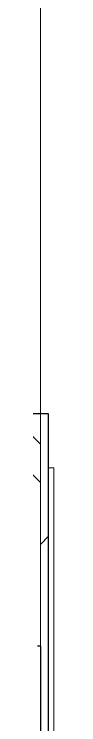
# Model space of a CAD drawing. Header units: millimetres. Extents: x -421858 to 614926, y -468665 to 141641.
# Drawn here: x 131424 to 131451, y 19047 to 20362 of the extents above; entities that cross this region are included whole.
import ezdxf

# ---------------------------------------------------------------- set-up
doc = ezdxf.new("R2010")
doc.units = ezdxf.units.MM
doc.linetypes.add('ADSK_Линия сетки', pattern=[25, 20, -2.5, 0, -2.5])
doc.linetypes.add('ADSK_Штриховая_ш2 п1_5', pattern=[4.5, 3, -1.5])
for name, color, linetype, lineweight in [('Двери', 252, 'Continuous', 9), ('Ограждение', 252, 'Continuous', 9), ('Оси', 252, 'Continuous', 9), ('Стены внутренние', 7, 'Continuous', 18), ('Стены наружные', 7, 'Continuous', 18)]:
    doc.layers.add(name, color=color, linetype=linetype, lineweight=lineweight)

# ---------------------------------------------------------------- blocks, each defined once
blk = doc.blocks.new('2 этаж')
at = {"layer": 'Двери', "lineweight": 18, "true_color": 0x636466}
h = blk.add_hatch(dxfattribs=at)
h.set_pattern_fill('FP_2', color=251, angle=90, style=0, pattern_type=2)
h.set_pattern_definition([(135, (131231.006, 20397.747), (-35.3553, -35.3553), [])])
h.paths.add_polyline_path([(131036, 19472.7), (131426, 19472.7), (131426, 19622.7), (131036, 19622.7), (131036, 19492.5)])
h.paths.add_polyline_path([(131234.3, 21422.7), (131426, 21422.7), (131426, 21572.7), (131036, 21572.7), (131036, 21422.7)])
at = {"layer": 'Двери', "color": 251, "linetype": 'ADSK_Штриховая_ш2 п1_5', "true_color": 0x636466}
for p, q in [((131426, 19622.7), (131036, 19622.7)), ((131426, 19472.7), (131426, 19622.7))]:
    blk.add_line(p, q, dxfattribs=at)
at = {"layer": 'Ограждение', "color": 251, "true_color": 0x636466}
for p in [(131441, 19522.7), (131451, 18592.7)]:
    blk.add_line(p, (131451, 19522.7), dxfattribs=at)
at = {"layer": 'Оси', "color": 251, "linetype": 'ADSK_Линия сетки', "ltscale": 100, "true_color": 0x636466}
blk.add_line((131426, 33713.4), (131426, -32263.4), dxfattribs=at)
at = {"layer": 'Стены внутренние', "color": 251, "true_color": 0x636466}
blk.add_line((131426, 21847.7), (131426, 19622.7), dxfattribs=at)
at = {"layer": 'Стены внутренние', "color": 251, "lineweight": 30, "true_color": 0x636466}
for p, q in [((131426, 19622.7), (131036, 19622.7)), ((131426, 19192.7), (131421, 19192.7))]:
    blk.add_line(p, q, dxfattribs=at)
at = {"layer": 'Стены наружные', "color": 251, "lineweight": 30, "true_color": 0x636466}
for p, q in [((131441, 19622.7), (131426, 19622.7)), ((131441, 18582.7), (131441, 19622.7)), ((131426, 19192.7), (131426, 18447.7))]:
    blk.add_line(p, q, dxfattribs=at)
at = {"layer": 'Стены наружные', "color": 251, "true_color": 0x636466}
blk.add_line((131426, 19622.7), (131426, 19192.7), dxfattribs=at)
at = {"layer": 'Стены наружные', "color": 251, "linetype": 'Continuous', "lineweight": 9, "true_color": 0x636466}
blk.add_line((131426, 19381.2), (131441, 19396.2), dxfattribs=at)

msp = doc.modelspace()

# ---------------------------------------------------------------- block references
msp.add_blockref('2 этаж', (0, 0))

doc.saveas('drawing.dxf')
